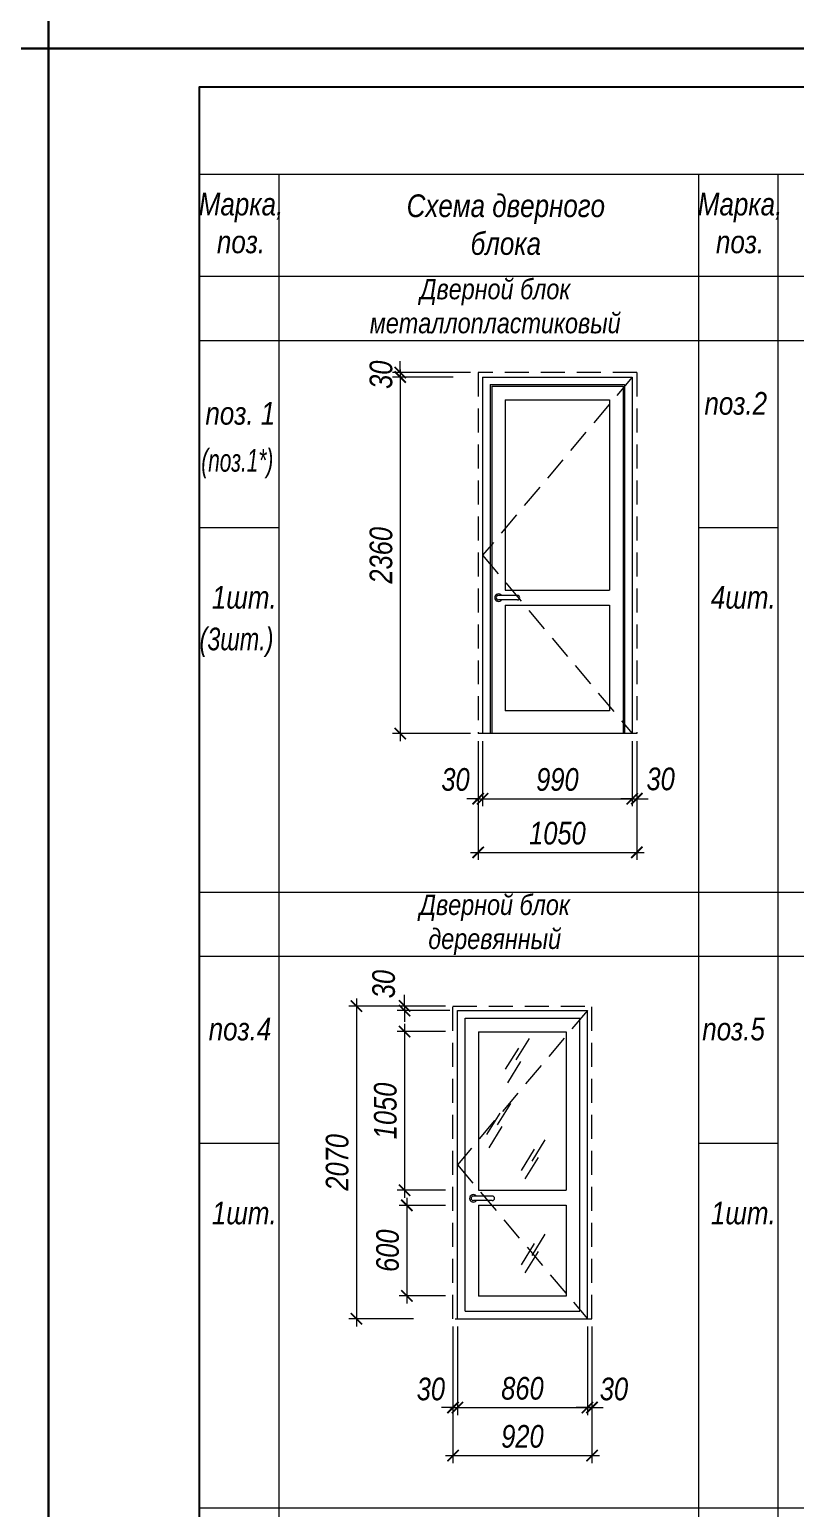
# Model space of a CAD drawing. Header units: millimetres. Extents: x 1582001 to 3303937, y 226471 to 491235.
# Drawn here: x 1791751 to 1801887, y 361030 to 380605 of the extents above; entities that cross this region are included whole.
import ezdxf

# ---------------------------------------------------------------- set-up
doc = ezdxf.new("R2010")
doc.units = ezdxf.units.MM
doc.linetypes.add('невидимая', pattern=[9.525, 6.35, -3.175])
doc.layers.get('Defpoints').update_dxf_attribs({"color": 255, "lineweight": 30})
doc.layers.add('Spezifikazia', color=250, linetype='Continuous')
doc.layers.add('Формуляр', color=138, linetype='Continuous')
for name, color, linetype, lineweight in [('Размер', 84, 'Continuous', 20), ('Текст-пояснений', 135, 'Continuous', 15), ('Тонкая', 6, 'Continuous', 15), ('тонко', 200, 'Continuous', 13)]:
    doc.layers.add(name, color=color, linetype=linetype, lineweight=lineweight)
doc.styles.add('STYLE1', font='ARIALNI.TTF', dxfattribs={"height": 300})
doc.styles.add('стиль1', font='ARIALNI.TTF', dxfattribs={"width": 0.98, "height": 300})
doc.dimstyles.new('50', dxfattribs={"dimtxt": 270, "dimasz": 150, "dimexe": 100, "dimexo": 100, "dimgap": 100, "dimtad": 1, "dimdec": 0, "dimlfac": 0.5, "dimzin": 0, "dimdsep": 46, "dimtxsty": 'стиль1', "dimblk": 'ARCHTICK', "dimcen": 0, "dimdle": 100, "dimclrd": 256, "dimclre": 256, "dimclrt": 256, "dimadec": 0, "dimazin": 0, "dimtfac": 1, "dimtdec": 0, "dimtix": 1, "dimtmove": 1, "dimatfit": 0, "dimldrblk": 'DOTSMALL', "dimfxl": 0, "dimtolj": 1, "dimtzin": 0, "dimlwd": -1, "dimlwe": -1, "dimarcsym": 0})

# ---------------------------------------------------------------- blocks, each defined once
blk = doc.blocks.new('_ArchTick')
at = {"color": 0, "linetype": 'ByBlock', "const_width": 0.15}
blk.add_lwpolyline([(-0.5, -0.5), (0.5, 0.5)], dxfattribs=at)
blk = doc.blocks.new('*D659')
at = {"layer": 'Defpoints', "color": 0, "linetype": 'Continuous', "lineweight": -3, "transparency": 16777216}
for p in [(1797687, 376066), (1796656, 376006), (1797457, 376006)]:
    blk.add_point(p, dxfattribs=at)
at = {"layer": 'Размер', "transparency": 16777216}
for p, q in [((1797587, 376066), (1796556, 376066)), ((1796656, 376066), (1796656, 376216)), ((1796656, 376066), (1796656, 376006)), ((1797357, 376006), (1796556, 376006)), ((1796656, 376006), (1796656, 375856))]:
    blk.add_line(p, q, dxfattribs=at)
at = {"layer": 'Размер', "linetype": 'Continuous', "transparency": 16777216, "xscale": 150, "yscale": 150, "zscale": 150}
for p, rotation in [((1796656, 376066), 270), ((1796656, 376006), 90)]:
    blk.add_blockref('_ArchTick', p, dxfattribs=dict(at, rotation=rotation))
at = {"layer": 'Размер', "linetype": 'Continuous', "transparency": 16777216, "insert": (1796403, 376036), "char_height": 300, "attachment_point": 5, "rotation": 90, "style": 'стиль1'}
blk.add_mtext('\\A1;30', dxfattribs=at)
blk = doc.blocks.new('_DotSmall')
at = {"color": 0, "linetype": 'ByBlock', "const_width": 0.5}
blk.add_lwpolyline([(-0.0625, 0, 1), (0.0625, 0, 1)], format="xyb", close=True, dxfattribs=at)
blk = doc.blocks.new('*D660')
at = {"layer": 'Defpoints', "color": 0, "linetype": 'Continuous', "lineweight": -3, "transparency": 16777216}
for p in [(1797457, 376006), (1796656, 371286), (1797687, 371286)]:
    blk.add_point(p, dxfattribs=at)
at = {"layer": 'Размер', "transparency": 16777216}
for p, q in [((1796656, 376106), (1796656, 371186)), ((1797357, 376006), (1796556, 376006)), ((1797587, 371286), (1796556, 371286))]:
    blk.add_line(p, q, dxfattribs=at)
at = {"layer": 'Размер', "linetype": 'Continuous', "transparency": 16777216, "xscale": 150, "yscale": 150, "zscale": 150}
for p, rotation in [((1796656, 376006), 90), ((1796656, 371286), 270)]:
    blk.add_blockref('_ArchTick', p, dxfattribs=dict(at, rotation=rotation))
at = {"layer": 'Размер', "linetype": 'Continuous', "transparency": 16777216, "insert": (1796403, 373646), "char_height": 300, "attachment_point": 5, "rotation": 90, "style": 'стиль1'}
blk.add_mtext('\\A1;2360', dxfattribs=at)
blk = doc.blocks.new('*D661')
at = {"layer": 'Defpoints', "color": 0, "lineweight": -3, "transparency": 16777216}
for p in [(1797687, 371286), (1797747, 371286), (1797747, 370424)]:
    blk.add_point(p, dxfattribs=at)
at = {"layer": 'Размер', "transparency": 16777216}
for p, q in [((1797687, 371186), (1797687, 370324)), ((1797747, 371186), (1797747, 370324)), ((1797687, 370424), (1797537, 370424)), ((1797687, 370424), (1797747, 370424)), ((1797747, 370424), (1797897, 370424))]:
    blk.add_line(p, q, dxfattribs=at)
at = {"layer": 'Размер', "transparency": 16777216, "xscale": 150, "yscale": 150, "zscale": 150}
blk.add_blockref('_ArchTick', (1797687, 370424), dxfattribs=at)
at = {"layer": 'Размер', "transparency": 16777216, "xscale": 150, "yscale": 150, "zscale": 150, "rotation": 180}
blk.add_blockref('_ArchTick', (1797747, 370424), dxfattribs=at)
at = {"layer": 'Размер', "transparency": 16777216, "insert": (1797388, 370677), "char_height": 300, "attachment_point": 5, "style": 'стиль1'}
blk.add_mtext('\\A1;30', dxfattribs=at)
blk = doc.blocks.new('*D662')
at = {"layer": 'Defpoints', "color": 0, "lineweight": -3, "transparency": 16777216}
for p in [(1797747, 371286), (1799727, 371286), (1799727, 370424)]:
    blk.add_point(p, dxfattribs=at)
at = {"layer": 'Размер', "transparency": 16777216}
for p, q in [((1797747, 371186), (1797747, 370324)), ((1799727, 371186), (1799727, 370324)), ((1797647, 370424), (1799827, 370424))]:
    blk.add_line(p, q, dxfattribs=at)
at = {"layer": 'Размер', "transparency": 16777216, "xscale": 150, "yscale": 150, "zscale": 150, "rotation": 180}
blk.add_blockref('_ArchTick', (1797747, 370424), dxfattribs=at)
at = {"layer": 'Размер', "transparency": 16777216, "xscale": 150, "yscale": 150, "zscale": 150}
blk.add_blockref('_ArchTick', (1799727, 370424), dxfattribs=at)
at = {"layer": 'Размер', "transparency": 16777216, "insert": (1798737, 370677), "char_height": 300, "attachment_point": 5, "style": 'стиль1'}
blk.add_mtext('\\A1;990', dxfattribs=at)
blk = doc.blocks.new('*D663')
at = {"layer": 'Defpoints', "color": 0, "lineweight": -3, "transparency": 16777216}
for p in [(1799727, 371286), (1799787, 371286), (1799787, 370424)]:
    blk.add_point(p, dxfattribs=at)
at = {"layer": 'Размер', "transparency": 16777216}
for p, q in [((1799727, 371186), (1799727, 370324)), ((1799787, 371186), (1799787, 370324)), ((1799727, 370424), (1799577, 370424)), ((1799727, 370424), (1799787, 370424)), ((1799787, 370424), (1799937, 370424))]:
    blk.add_line(p, q, dxfattribs=at)
at = {"layer": 'Размер', "transparency": 16777216, "xscale": 150, "yscale": 150, "zscale": 150}
blk.add_blockref('_ArchTick', (1799727, 370424), dxfattribs=at)
at = {"layer": 'Размер', "transparency": 16777216, "xscale": 150, "yscale": 150, "zscale": 150, "rotation": 180}
blk.add_blockref('_ArchTick', (1799787, 370424), dxfattribs=at)
at = {"layer": 'Размер', "transparency": 16777216, "insert": (1800103, 370684), "char_height": 300, "attachment_point": 5, "style": 'стиль1'}
blk.add_mtext('\\A1;30', dxfattribs=at)
blk = doc.blocks.new('*D647')
at = {"layer": 'Defpoints', "color": 0, "lineweight": -3, "transparency": 16777216}
for p in [(1797687, 370783), (1799787, 370783), (1799787, 369713)]:
    blk.add_point(p, dxfattribs=at)
at = {"layer": 'Размер', "transparency": 16777216}
for p, q in [((1797687, 370683), (1797687, 369613)), ((1799787, 370683), (1799787, 369613)), ((1797587, 369713), (1799887, 369713))]:
    blk.add_line(p, q, dxfattribs=at)
at = {"layer": 'Размер', "transparency": 16777216, "xscale": 150, "yscale": 150, "zscale": 150, "rotation": 180}
blk.add_blockref('_ArchTick', (1797687, 369713), dxfattribs=at)
at = {"layer": 'Размер', "transparency": 16777216, "xscale": 150, "yscale": 150, "zscale": 150}
blk.add_blockref('_ArchTick', (1799787, 369713), dxfattribs=at)
at = {"layer": 'Размер', "transparency": 16777216, "insert": (1798737, 369966), "char_height": 300, "attachment_point": 5, "style": 'стиль1'}
blk.add_mtext('\\A1;1050', dxfattribs=at)
blk = doc.blocks.new('*D678')
at = {"layer": 'Defpoints', "color": 0, "lineweight": -3, "transparency": 16777216}
for p in [(1797354, 367680), (1796714, 367620), (1797414, 367620)]:
    blk.add_point(p, dxfattribs=at)
at = {"layer": 'Размер', "transparency": 16777216}
for p, q in [((1796714, 367680), (1796714, 367830)), ((1797254, 367680), (1796614, 367680)), ((1796714, 367680), (1796714, 367620)), ((1797314, 367620), (1796614, 367620)), ((1796714, 367620), (1796714, 367470))]:
    blk.add_line(p, q, dxfattribs=at)
at = {"layer": 'Размер', "transparency": 16777216, "xscale": 150, "yscale": 150, "zscale": 150}
for p, rotation in [((1796714, 367680), 270), ((1796714, 367620), 90)]:
    blk.add_blockref('_ArchTick', p, dxfattribs=dict(at, rotation=rotation))
at = {"layer": 'Размер', "transparency": 16777216, "insert": (1796438, 367970), "char_height": 300, "attachment_point": 5, "rotation": 90, "style": 'стиль1'}
blk.add_mtext('\\A1;30', dxfattribs=at)
blk = doc.blocks.new('*D674')
at = {"layer": 'Defpoints', "color": 0, "lineweight": -3, "transparency": 16777216}
for p in [(1797354, 365041), (1796744, 363842), (1797354, 363842)]:
    blk.add_point(p, dxfattribs=at)
at = {"layer": 'Размер', "transparency": 16777216}
for p, q in [((1796744, 365141), (1796744, 363742)), ((1797254, 365041), (1796644, 365041)), ((1797254, 363842), (1796644, 363842))]:
    blk.add_line(p, q, dxfattribs=at)
at = {"layer": 'Размер', "transparency": 16777216, "xscale": 150, "yscale": 150, "zscale": 150}
for p, rotation in [((1796744, 365041), 90), ((1796744, 363842), 270)]:
    blk.add_blockref('_ArchTick', p, dxfattribs=dict(at, rotation=rotation))
at = {"layer": 'Размер', "transparency": 16777216, "insert": (1796490, 364441), "char_height": 300, "attachment_point": 5, "rotation": 90, "style": 'стиль1'}
blk.add_mtext('\\A1;600', dxfattribs=at)
blk = doc.blocks.new('*D675')
at = {"layer": 'Defpoints', "color": 0, "lineweight": -3, "transparency": 16777216}
for p in [(1796934, 367680), (1796076, 363540), (1796934, 363540)]:
    blk.add_point(p, dxfattribs=at)
at = {"layer": 'Размер', "transparency": 16777216}
for p, q in [((1796834, 367680), (1795976, 367680)), ((1796076, 367780), (1796076, 363440)), ((1796834, 363540), (1795976, 363540))]:
    blk.add_line(p, q, dxfattribs=at)
at = {"layer": 'Размер', "transparency": 16777216, "xscale": 150, "yscale": 150, "zscale": 150}
for p, rotation in [((1796076, 367680), 90), ((1796076, 363540), 270)]:
    blk.add_blockref('_ArchTick', p, dxfattribs=dict(at, rotation=rotation))
at = {"layer": 'Размер', "transparency": 16777216, "insert": (1795823, 365610), "char_height": 300, "attachment_point": 5, "rotation": 90, "style": 'стиль1'}
blk.add_mtext('\\A1;2070', dxfattribs=at)
blk = doc.blocks.new('*D679')
at = {"layer": 'Defpoints', "color": 0, "lineweight": -3, "transparency": 16777216}
for p in [(1797354, 363540), (1797414, 363540), (1797414, 362365)]:
    blk.add_point(p, dxfattribs=at)
at = {"layer": 'Размер', "transparency": 16777216}
for p, q in [((1797354, 363440), (1797354, 362265)), ((1797414, 363440), (1797414, 362265)), ((1797354, 362365), (1797204, 362365)), ((1797354, 362365), (1797414, 362365)), ((1797414, 362365), (1797564, 362365))]:
    blk.add_line(p, q, dxfattribs=at)
at = {"layer": 'Размер', "transparency": 16777216, "xscale": 150, "yscale": 150, "zscale": 150}
blk.add_blockref('_ArchTick', (1797354, 362365), dxfattribs=at)
at = {"layer": 'Размер', "transparency": 16777216, "xscale": 150, "yscale": 150, "zscale": 150, "rotation": 180}
blk.add_blockref('_ArchTick', (1797414, 362365), dxfattribs=at)
at = {"layer": 'Размер', "transparency": 16777216, "insert": (1797062, 362609), "char_height": 300, "attachment_point": 5, "style": 'стиль1'}
blk.add_mtext('\\A1;30', dxfattribs=at)
blk = doc.blocks.new('*D680')
at = {"layer": 'Defpoints', "color": 0, "lineweight": -3, "transparency": 16777216}
for p in [(1797414, 363540), (1799134, 363540), (1799134, 362365)]:
    blk.add_point(p, dxfattribs=at)
at = {"layer": 'Размер', "transparency": 16777216}
for p, q in [((1797414, 363440), (1797414, 362265)), ((1799134, 363440), (1799134, 362265)), ((1797314, 362365), (1799234, 362365))]:
    blk.add_line(p, q, dxfattribs=at)
at = {"layer": 'Размер', "transparency": 16777216, "xscale": 150, "yscale": 150, "zscale": 150, "rotation": 180}
blk.add_blockref('_ArchTick', (1797414, 362365), dxfattribs=at)
at = {"layer": 'Размер', "transparency": 16777216, "xscale": 150, "yscale": 150, "zscale": 150}
blk.add_blockref('_ArchTick', (1799134, 362365), dxfattribs=at)
at = {"layer": 'Размер', "transparency": 16777216, "insert": (1798274, 362618), "char_height": 300, "attachment_point": 5, "style": 'стиль1'}
blk.add_mtext('\\A1;860', dxfattribs=at)
blk = doc.blocks.new('*D676')
at = {"layer": 'Defpoints', "color": 0, "lineweight": -3, "transparency": 16777216}
for p in [(1799194, 363086), (1797354, 362735), (1799194, 361729)]:
    blk.add_point(p, dxfattribs=at)
at = {"layer": 'Размер', "transparency": 16777216}
for p, q in [((1799194, 362986), (1799194, 361629)), ((1797354, 362635), (1797354, 361629)), ((1797254, 361729), (1799294, 361729))]:
    blk.add_line(p, q, dxfattribs=at)
at = {"layer": 'Размер', "transparency": 16777216, "xscale": 150, "yscale": 150, "zscale": 150, "rotation": 180}
blk.add_blockref('_ArchTick', (1797354, 361729), dxfattribs=at)
at = {"layer": 'Размер', "transparency": 16777216, "xscale": 150, "yscale": 150, "zscale": 150}
blk.add_blockref('_ArchTick', (1799194, 361729), dxfattribs=at)
at = {"layer": 'Размер', "transparency": 16777216, "insert": (1798274, 361982), "char_height": 300, "attachment_point": 5, "style": 'стиль1'}
blk.add_mtext('\\A1;920', dxfattribs=at)
blk = doc.blocks.new('*D677')
at = {"layer": 'Defpoints', "color": 0, "lineweight": -3, "transparency": 16777216}
for p in [(1799134, 363540), (1799194, 363540), (1799134, 362365)]:
    blk.add_point(p, dxfattribs=at)
at = {"layer": 'Размер', "transparency": 16777216}
for p, q in [((1799134, 363440), (1799134, 362265)), ((1799194, 363440), (1799194, 362265)), ((1799134, 362365), (1798984, 362365)), ((1799194, 362365), (1799134, 362365)), ((1799194, 362365), (1799344, 362365))]:
    blk.add_line(p, q, dxfattribs=at)
at = {"layer": 'Размер', "transparency": 16777216, "xscale": 150, "yscale": 150, "zscale": 150}
blk.add_blockref('_ArchTick', (1799134, 362365), dxfattribs=at)
at = {"layer": 'Размер', "transparency": 16777216, "xscale": 150, "yscale": 150, "zscale": 150, "rotation": 180}
blk.add_blockref('_ArchTick', (1799194, 362365), dxfattribs=at)
at = {"layer": 'Размер', "transparency": 16777216, "insert": (1799485, 362609), "char_height": 300, "attachment_point": 5, "style": 'стиль1'}
blk.add_mtext('\\A1;30', dxfattribs=at)
blk = doc.blocks.new('*D673')
at = {"layer": 'Defpoints', "color": 0, "lineweight": -3, "transparency": 16777216}
for p in [(1797354, 367342), (1796714, 365241), (1797354, 365241)]:
    blk.add_point(p, dxfattribs=at)
at = {"layer": 'Размер', "transparency": 16777216}
for p, q in [((1796714, 367442), (1796714, 365141)), ((1797254, 367342), (1796614, 367342)), ((1797254, 365241), (1796614, 365241))]:
    blk.add_line(p, q, dxfattribs=at)
at = {"layer": 'Размер', "transparency": 16777216, "xscale": 150, "yscale": 150, "zscale": 150}
for p, rotation in [((1796714, 367342), 90), ((1796714, 365241), 270)]:
    blk.add_blockref('_ArchTick', p, dxfattribs=dict(at, rotation=rotation))
at = {"layer": 'Размер', "transparency": 16777216, "insert": (1796460, 366291), "char_height": 300, "attachment_point": 5, "rotation": 90, "style": 'стиль1'}
blk.add_mtext('\\A1;1050', dxfattribs=at)

msp = doc.modelspace()

# ---------------------------------------------------------------- linework, layer by layer
at = {"layer": 'Текст-пояснений', "color": 0, "linetype": 'ByBlock'}
for p, q in [((1800605.7, 378684.5), (1794000.5, 378684.5)), ((1795051, 378684.5), (1795051, 351154.9)), ((1800605.7, 378684.5), (1800605.7, 351154.9)), ((1807210.9, 378684.5), (1800605.7, 378684.5)), ((1801656.2, 378684.5), (1801656.2, 351154.9)), ((1813816.1, 377334.6), (1794000.5, 377334.6)), ((1800605.7, 376484.6), (1794000.5, 376484.6)), ((1807210.9, 376484.6), (1800605.7, 376484.6)), ((1795051, 374010.9), (1794000.5, 374010.9)), ((1801656.2, 374010.9), (1800605.7, 374010.9)), ((1813816.1, 369184.5), (1794000.5, 369184.5)), ((1813816.1, 368334.6), (1794000.5, 368334.6)), ((1795051, 365860.8), (1794000.5, 365860.8)), ((1801656.2, 365860.8), (1800605.7, 365860.8)), ((1813816.1, 361034.5), (1794000.5, 361034.5))]:
    msp.add_line(p, q, dxfattribs=at)
at = {"layer": 'Текст-пояснений', "linetype": 'ByBlock'}
msp.add_line((1794000.5, 378684.5), (1794000.5, 369168.6), dxfattribs=at)
at = {"layer": 'Тонкая', "color": 0, "linetype": 'невидимая', "ltscale": 50}
for points in [[(1799726.8, 376005.7), (1797746.8, 373645.7), (1799726.8, 371285.7)], [(1799133.7, 367619.6), (1797413.7, 365579.6), (1799133.7, 363539.6)]]:
    msp.add_lwpolyline(points, dxfattribs=at)
at = {"layer": 'тонко', "color": 0, "linetype": 'невидимая', "ltscale": 50}
for p, q in [((1799786.8, 376065.7), (1797686.8, 376065.7)), ((1797686.8, 376065.7), (1797686.8, 371285.7)), ((1799786.8, 376065.7), (1799786.8, 371285.7)), ((1797353.7, 367679.6), (1799193.7, 367679.6)), ((1797353.7, 363539.6), (1797353.7, 367679.6)), ((1799193.7, 363539.6), (1799193.7, 367679.6))]:
    msp.add_line(p, q, dxfattribs=at)
at = {"layer": 'тонко', "color": 0}
for p, q in [((1797746.8, 376005.7), (1797746.8, 371285.7)), ((1797746.8, 376005.7), (1799726.8, 376005.7)), ((1797846.8, 375905.7), (1797846.8, 371285.7)), ((1797846.8, 375905.7), (1799626.8, 375905.7)), ((1797866.8, 375885.7), (1797866.8, 371285.7)), ((1797866.8, 375885.7), (1799606.8, 375885.7)), ((1799606.8, 375885.7), (1799606.8, 371285.7)), ((1799626.8, 375905.7), (1799626.8, 371285.7)), ((1799726.8, 376005.7), (1799726.8, 371285.7)), ((1798046.8, 375705.7), (1798046.8, 373185.7)), ((1798046.8, 375705.7), (1799426.8, 375705.7)), ((1799426.8, 375705.7), (1799426.8, 373185.7)), ((1798207.7, 373115.7), (1797957.7, 373115.7)), ((1798046.8, 373185.7), (1799426.8, 373185.7)), ((1798207.7, 373055.7), (1797957.7, 373055.7)), ((1798046.8, 372985.7), (1798046.8, 371585.7)), ((1798046.8, 372985.7), (1799426.8, 372985.7)), ((1799426.8, 372985.7), (1799426.8, 371585.7)), ((1799426.8, 371585.7), (1798046.8, 371585.7)), ((1799786.8, 371285.7), (1797686.8, 371285.7)), ((1797413.7, 367619.6), (1799133.7, 367619.6)), ((1797413.7, 363539.6), (1797413.7, 367619.6)), ((1797513.7, 367519.6), (1799033.7, 367519.6)), ((1797513.7, 363639.6), (1797513.7, 367519.6)), ((1799033.7, 363639.6), (1799033.7, 367519.6)), ((1799133.7, 363539.6), (1799133.7, 367619.6)), ((1799133.7, 363539.6), (1799133.7, 367619.6)), ((1797693.7, 367339.6), (1797693.7, 365242.6)), ((1797693.7, 367339.6), (1798853.7, 367339.6)), ((1798191.9, 366967.4), (1798365.7, 367249.7)), ((1798853.7, 367339.6), (1798853.7, 365242.6)), ((1798050.4, 366842), (1798224.2, 367124.3)), ((1798079.8, 366663.3), (1798253.6, 366945.5)), ((1797803.2, 365980.8), (1797976.9, 366263.1)), ((1797944.6, 366106.2), (1798118.4, 366388.5)), ((1797832.5, 365802.1), (1798006.3, 366084.3)), ((1798401.2, 365626.1), (1798575, 365908.4)), ((1798259.8, 365500.7), (1798433.5, 365783)), ((1798310.6, 365392.9), (1798484.3, 365675.1)), ((1797874.6, 365163.6), (1797624.6, 365163.6)), ((1797874.6, 365103.6), (1797624.6, 365103.6)), ((1797693.7, 365242.6), (1798853.7, 365242.6)), ((1797693.7, 365042.6), (1797693.7, 363839.6)), ((1797693.7, 365042.6), (1798853.7, 365042.6)), ((1798853.7, 365042.6), (1798853.7, 363839.6)), ((1798259.8, 364254.1), (1798433.5, 364536.3)), ((1798401.2, 364379.5), (1798575, 364661.7)), ((1798310.6, 364146.2), (1798484.3, 364428.5)), ((1798853.7, 363839.6), (1797693.7, 363839.6)), ((1797383.7, 363539.6), (1799193.7, 363539.6)), ((1797513.7, 363639.6), (1799033.7, 363639.6))]:
    msp.add_line(p, q, dxfattribs=at)
for centre, radius, start, end in [((1797957.7, 373085.7), 50, 36.8699, 323.1301), ((1797957.7, 373085.7), 30, 90, 270), ((1798207.7, 373085.7), 30, 270, 90), ((1797624.6, 365133.6), 50, 36.8699, 323.1301), ((1797624.6, 365133.6), 30, 90, 270), ((1797874.6, 365133.6), 30, 270, 90)]:
    msp.add_arc(centre, radius, start, end, dxfattribs=at)
at = {"layer": 'Формуляр'}
for points in [[(1750000.6, 410054.8), (1792000.5, 410054.8), (1792000.5, 380354.9), (1750000.6, 380354.9)], [(1792000.5, 410054.8), (1834000.4, 410054.8), (1834000.4, 380354.9), (1792000.5, 380354.9)]]:
    msp.add_lwpolyline(points, close=True, dxfattribs=at)
at = {"layer": 'Формуляр', "color": 0}
for points in [[(1750000.6, 380354.9), (1792000.5, 380354.9), (1792000.5, 350654.9), (1750000.6, 350654.9)], [(1750000.6, 380354.9), (1792000.5, 380354.9), (1792000.5, 350654.9), (1750000.6, 350654.9)], [(1792000.5, 380354.9), (1834000.4, 380354.9), (1834000.4, 350654.9), (1792000.5, 350654.9)], [(1792000.5, 380354.9), (1834000.4, 380354.9), (1834000.4, 350654.9), (1792000.5, 350654.9)], [(1794000.5, 351154.9), (1794000.5, 379844.8), (1833500.4, 379844.8), (1833500.4, 351154.9)], [(1794000.5, 351154.9), (1794000.5, 379844.8), (1833500.4, 379844.8), (1833500.4, 351154.9)]]:
    msp.add_lwpolyline(points, close=True, dxfattribs=at)

# ---------------------------------------------------------------- texts
at = {"ltscale": 2, "style": 'STYLE1'}
for s, insert, char_height, width, attachment_point in [('Дверной блок \\Pметаллопластиковый ', (1797913.7, 377305.2), 270, 11405.022, 2), ('поз. 1', (1794077.9, 375675.5), 300, 11405.022, 1), ('поз.2', (1800683.1, 375807.3), 300, 11405.022, 1), ('{\\W0.8;(поз.1*)}', (1794023.6, 375053.3), 300, 1200, 1), ('1шт.', (1794163, 373240.1), 300, 11405.022, 1), ('4шт.', (1800768.2, 373240.1), 300, 11405.022, 1), ('{\\W0.9;(3шт.)}', (1794000.5, 372688.6), 300, 11405.022, 1), ('Дверной блок \\Pдеревянный', (1797907, 369155.1), 270, 11405.022, 2), ('поз.4', (1794121.3, 367525.4), 300, 1200, 1), ('поз.5', (1800653.9, 367525.4), 300, 1200, 1), ('1шт.', (1794163, 365090), 300, 11405.022, 1), ('1шт.', (1800768.2, 365090), 300, 11405.022, 1)]:
    msp.add_mtext(s, dxfattribs=dict(at, insert=insert, char_height=char_height, width=width, attachment_point=attachment_point))
at = {"layer": 'Spezifikazia', "ltscale": 100, "char_height": 300, "width": 2802.163, "style": 'STYLE1'}
for s, insert, attachment_point in [('Марка,\\Pпоз.', (1794548.9, 378444.7), 2), ('Схема дверного блока', (1798054.1, 378020.8), 5), ('Марка,\\Pпоз.', (1801154.1, 378444.7), 2)]:
    msp.add_mtext(s, dxfattribs=dict(at, insert=insert, attachment_point=attachment_point))

# ---------------------------------------------------------------- dimensions: what is measured, and where the dimension line sits
at = {"layer": 'Размер', "linetype": 'Continuous'}
for base, p1, p2, picture, middle in [((1796655.9, 376005.7), (1797686.8, 376065.7), (1797457.1, 376005.7), '*D659', (1796402.7, 376035.7)), ((1796655.9, 371285.7), (1797457.1, 376005.7), (1797686.8, 371285.7), '*D660', (1796402.7, 373645.7))]:
    dim = msp.add_linear_dim(base=base, p1=p1, p2=p2, angle=90, dimstyle='50', dxfattribs=at)
    dim.commit()
    dim.dimension.update_dxf_attribs({"geometry": picture, "text_midpoint": middle})
at = {"layer": 'Размер'}
for base, p1, p2, picture, middle in [((1797746.8, 370424.2), (1797686.8, 371285.7), (1797746.8, 371285.7), '*D661', (1797388.3, 370424.2)), ((1799786.8, 370424.2), (1799726.8, 371285.7), (1799786.8, 371285.7), '*D663', (1800102.8, 370430.3)), ((1797413.7, 362364.7), (1797353.7, 363539.6), (1797413.7, 363539.6), '*D679', (1797062, 362356.2))]:
    dim = msp.add_linear_dim(base=base, p1=p1, p2=p2, dimstyle='50', dxfattribs=at)
    dim.commit()
    dim.dimension.update_dxf_attribs({"geometry": picture, "text_midpoint": middle, "dimtype": 160})
for base, p1, p2, picture, middle in [((1799726.8, 370424.2), (1797746.8, 371285.7), (1799726.8, 371285.7), '*D662', (1798736.8, 370677.3)), ((1799786.8, 369712.7), (1797686.8, 370783.2), (1799786.8, 370783.2), '*D647', (1798736.8, 369965.9)), ((1799133.7, 362364.7), (1797413.7, 363539.6), (1799133.7, 363539.6), '*D680', (1798273.7, 362617.8)), ((1799193.7, 361728.9), (1797353.7, 362734.7), (1799193.7, 363085.9), '*D676', (1798273.7, 361982.1))]:
    dim = msp.add_linear_dim(base=base, p1=p1, p2=p2, dimstyle='50', dxfattribs=at)
    dim.commit()
    dim.dimension.update_dxf_attribs({"geometry": picture, "text_midpoint": middle})
for base, p1, p2, angle, picture, middle in [((1796713.6, 367619.6), (1797353.7, 367679.6), (1797413.7, 367619.6), 90, '*D678', (1796691.3, 367970.2)), ((1799133.7, 362364.7), (1799193.7, 363539.6), (1799133.7, 363539.6), 180, '*D677', (1799485.4, 362356.2))]:
    dim = msp.add_linear_dim(base=base, p1=p1, p2=p2, angle=angle, dimstyle='50', dxfattribs=at)
    dim.commit()
    dim.dimension.update_dxf_attribs({"geometry": picture, "text_midpoint": middle, "dimtype": 160})
dim = msp.add_linear_dim(base=(1796076.2, 363539.6), p1=(1796933.6, 367679.6), p2=(1796933.6, 363539.6), angle=90, dimstyle='50', dxfattribs=at)
dim.commit()
dim.dimension.update_dxf_attribs({"geometry": '*D675', "text_midpoint": (1795823, 365609.6)})
at = {"layer": 'Размер', "color": 0}
dim = msp.add_linear_dim(base=(1796713.5874, 365240.6388), p1=(1797353.6754, 367341.5679), p2=(1797353.6754, 365240.6388), angle=90, dimstyle='50', dxfattribs=at)
dim.commit()
dim.dimension.update_dxf_attribs({"geometry": '*D673', "text_midpoint": (1796460.4155, 366291.1034)})
dim = msp.add_linear_dim(base=(1796743.5874, 363841.5679), p1=(1797353.6754, 365040.6388), p2=(1797353.6754, 363841.5679), angle=90, dimstyle='50', dxfattribs=at)
dim.commit()
dim.dimension.update_dxf_attribs({"geometry": '*D674', "text_midpoint": (1796743.5874, 364441.1034), "dimtype": 160})

doc.saveas('drawing.dxf')
